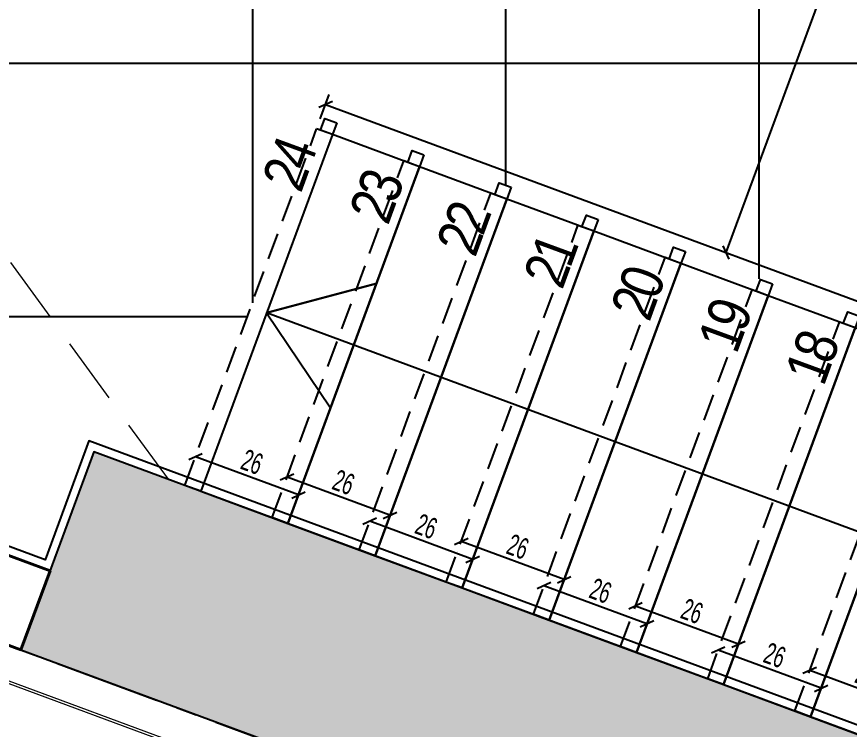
# Model space of a CAD drawing. Header units: millimetres. Extents: x 933584 to 974011, y 4545988 to 4553664.
# Drawn here: x 939112 to 939309.3, y 4550428.1 to 4550596.7 of the extents above; entities that cross this region are included whole.
import ezdxf

# ---------------------------------------------------------------- set-up
doc = ezdxf.new("R2010")
doc.units = ezdxf.units.MM
doc.header["$PDMODE"] = 35
for name, pattern in [('568_AVN_KES_01$0$HIDDEN', [0.375, 0.25, -0.125]), ('CENTER', [2, 1.25, -0.25, 0.25, -0.25]), ('HIDDEN', [9.525, 6.35, -3.175]), ('HIDDEN2', [4.7625, 3.175, -1.5875])]:
    doc.linetypes.add(name, pattern=pattern)
doc.layers.get('0').update_dxf_attribs({"color": 255})
doc.layers.get('Defpoints').update_dxf_attribs({"color": 8})
for name, color, linetype in [('0-CSX-CXS_20', 14, 'CENTER'), ('0-DMS-50', 143, 'Continuous'), ('0-EST-MEA', 10, 'Continuous'), ('0-HSL-HTC_200', 1, 'Continuous'), ('0-HSL-SLD', 252, 'Continuous'), ('0-LNS-SLN', 6, 'Continuous'), ('0-LNS-SPL', 13, '568_AVN_KES_01$0$HIDDEN'), ('0-TXT-NXS', 7, 'Continuous'), ('2-SPS-RCN', 2, 'Continuous')]:
    doc.layers.add(name, color=color, linetype=linetype)
for name, color, linetype, lineweight in [('2-SPS-IBW', 5, 'Continuous', 40), ('CM', 4, 'Continuous', 5), ('mimariKIRIS', 251, 'HIDDEN2', 0)]:
    doc.layers.add(name, color=color, linetype=linetype, lineweight=lineweight)
doc.styles.add('139_UYG_PLN$0$Dumankaya_fikirtepe_VAZIYET_PLANI$0$Standard', font='arial.ttf')
doc.styles.add('dim_romans_50', font='swissl.ttf', dxfattribs={"width": 0.6, "height": 5})
doc.dimstyles.new('ONK_dim 1_50', dxfattribs={"dimscale": 5, "dimtxt": 4, "dimasz": 0.5, "dimexe": 0.5, "dimexo": 0.5, "dimgap": 0.2, "dimtad": 1, "dimdec": 1, "dimrnd": 0.5, "dimzin": 9, "dimtxsty": 'dim_romans_50', "dimblk": 'OBLIQUE', "dimcen": 1, "dimclre": 256, "dimclrt": 256, "dimazin": 2, "dimtfac": 1, "dimtdec": 1, "dimtix": 1, "dimtmove": 2, "dimatfit": 3, "dimldrblk": 'OBLIQUE', "dimfxl": 3, "dimfxlon": 1, "dimarcsym": 0})

# ---------------------------------------------------------------- blocks, each defined once
blk = doc.blocks.new('ZVBXZDVB')
at = {"layer": '0-CSX-CXS_20', "ltscale": 20}
blk.add_lwpolyline([(933721.5, 4552054.44), (934876.25, 4551628.21)], dxfattribs=at)
blk = doc.blocks.new('xcvxcbv-flatten-1')
at = {"layer": '2-SPS-IBW'}
blk.add_lwpolyline([(934013, 4550609.59), (933993.28, 4550616.86), (933863.85, 4550794.73), (933863.85, 4550923.49), (933966.85, 4550923.49), (933966.85, 4550975.49), (933863.85, 4550975.49), (933863.85, 4550990.49), (933981.85, 4550990.49), (933981.85, 4550877.49), (933882.35, 4550877.49), (933882.35, 4550804.49), (934007.08, 4550633.09), (934019.92, 4550628.36), (934013, 4550609.59)], dxfattribs=at)
blk = doc.blocks.new('XCVBXCVBXZ-flatten-1')
at = {"layer": 'CM'}
for p, q in [((934086.89, 4553410.52), (933987.93, 4553447.05)), ((934087.1, 4553411.08), (933988.14, 4553447.61))]:
    blk.add_line(p, q, dxfattribs=at)
blk = doc.blocks.new('vbxcb')
at = {"layer": 'mimariKIRIS', "ltscale": 5}
blk.add_lwpolyline([(942590.28, 4549378.4), (942466.16, 4549548.96), (942466.16, 4549896.91)], dxfattribs=at)
blk = doc.blocks.new('fdbxcbxb')
at = {"layer": '0-LNS-SLN', "linetype": 'HIDDEN'}
blk.add_lwpolyline([(936147.2, 4550487.53), (936178.39, 4550571.95)], dxfattribs=at)
at = {"layer": '0-LNS-SLN'}
for points in [[(936182.15, 4550570.56), (936178.39, 4550571.95)], [(936150.95, 4550486.14), (936147.2, 4550487.53)]]:
    blk.add_lwpolyline(points, dxfattribs=at)
blk.add_lwpolyline([(936150.95, 4550486.14), (936171.58, 4550478.51), (936202.78, 4550562.93), (936182.15, 4550570.56)], close=True, dxfattribs=at)
blk = doc.blocks.new('DVCDSFVBDSV')
at = {"layer": '0-LNS-SLN'}
for points in [[(936187.87, 4550571.64), (936186.84, 4550568.83), (936184.02, 4550569.87), (936185.06, 4550572.68), (936187.87, 4550571.64)], [(936208.51, 4550564.01), (936207.47, 4550561.2), (936204.66, 4550562.24), (936205.7, 4550565.05), (936208.51, 4550564.01)], [(936229.15, 4550556.39), (936228.11, 4550553.57), (936225.29, 4550554.61), (936226.33, 4550557.43), (936229.15, 4550556.39)], [(936249.78, 4550548.76), (936248.74, 4550545.95), (936245.93, 4550546.99), (936246.97, 4550549.8), (936249.78, 4550548.76)], [(936270.42, 4550541.14), (936269.38, 4550538.32), (936266.56, 4550539.36), (936267.6, 4550542.18), (936270.42, 4550541.14)], [(936645.86, 4550351.22), (936171.24, 4550526.62), (936197.27, 4550533.59), (936171.24, 4550526.62), (936186.39, 4550504.15)], [(936291.05, 4550533.51), (936290.01, 4550530.7), (936287.2, 4550531.74), (936288.24, 4550534.55), (936291.05, 4550533.51)], [(936311.69, 4550525.88), (936310.65, 4550523.07), (936307.84, 4550524.11), (936308.88, 4550526.92), (936311.69, 4550525.88)]]:
    blk.add_lwpolyline(points, dxfattribs=at)
for p in [(4.69, -1.73), (25.33, -9.36), (45.96, -16.99), (66.6, -24.61), (87.23, -32.24), (107.87, -39.86), (128.51, -47.49), (149.14, -55.12)]:
    blk.add_blockref('fdbxcbxb', p)
blk = doc.blocks.new('fdvd-flatten-1')
at = {"layer": '2-SPS-RCN'}
blk.add_lwpolyline([(934652.94, 4550373.38), (934659.71, 4550423.91), (934030.31, 4550656.51), (934013, 4550609.59)], close=True, dxfattribs=at)
blk = doc.blocks.new('asdvdsv')
at = {"layer": '0-HSL-HTC_200'}
h = blk.add_hatch(dxfattribs=at)
h.set_pattern_fill('ANSI33', color=256)
h.set_pattern_definition([(45, (935301.9395, 4553293.885), (-4.490128, 4.490128), []), (45, (935306.4297, 4553293.885), (-4.490128, 4.490128), [3.175, -1.5875])])
h.paths.add_polyline_path([(939752.94, 4550210.64), (939759.71, 4550261.17), (939130.31, 4550493.76), (939113, 4550446.85)])
blk.add_blockref('fdvd-flatten-1', (5100, -162.74))
blk = doc.blocks.new('dbcxbxcbcxb')
at = {"layer": '0-HSL-SLD'}
for points in [[(941412.37, 4550832.68), (941412.37, 4550534.7)], [(941352.37, 4550672.76), (941352.37, 4550556.87)], [(941292.37, 4550655.41), (941292.37, 4550528.98)], [(941147.62, 4550585.75), (941536.12, 4550585.75)], [(941191.29, 4550525.75), (941291.18, 4550525.75)], [(941244.07, 4550465.75), (941244.5, 4550465.75)]]:
    blk.add_lwpolyline(points, dxfattribs=at)
blk = doc.blocks.new('_Oblique')
at = {"color": 0, "linetype": 'ByBlock', "lineweight": -2}
blk.add_line((-0.5, -0.5), (0.5, 0.5), dxfattribs=at)
blk = doc.blocks.new('*D1256')
at = {"layer": '0-DMS-50', "color": 0, "lineweight": -2}
blk.add_line((939324.27, 4550432.98), (939299.88, 4550442), dxfattribs=at)
at = {"layer": '0-DMS-50', "lineweight": -2}
for p, q in [((939299.01, 4550439.65), (939299.01, 4550439.65)), ((939323.4, 4550430.64), (939323.4, 4550430.64))]:
    blk.add_line(p, q, dxfattribs=at)
at = {"layer": 'Defpoints', "color": 0}
for p in [(939299.88, 4550442), (939299.88, 4550442), (939324.27, 4550432.98)]:
    blk.add_point(p, dxfattribs=at)
at = {"layer": '0-DMS-50', "color": 0, "linetype": 'ByBlock', "lineweight": -2, "xscale": 2.5, "yscale": 2.5, "zscale": 2.5}
for p, rotation in [((939299.88, 4550442), 159.718194096898), ((939324.27, 4550432.98), 339.718194096898)]:
    blk.add_blockref('_Oblique', p, dxfattribs=dict(at, rotation=rotation))
at = {"layer": '0-DMS-50', "insert": (939313.29, 4550440.77), "char_height": 5, "attachment_point": 5, "rotation": 339.7182, "style": 'dim_romans_50'}
blk.add_mtext('26', dxfattribs=at)
blk = doc.blocks.new('*D1257')
at = {"layer": '0-DMS-50', "color": 0, "lineweight": -2}
blk.add_line((939302.59, 4550437.79), (939278.2, 4550446.81), dxfattribs=at)
at = {"layer": '0-DMS-50', "lineweight": -2}
for p, q in [((939277.34, 4550444.46), (939277.34, 4550444.46)), ((939301.73, 4550435.45), (939301.73, 4550435.45))]:
    blk.add_line(p, q, dxfattribs=at)
at = {"layer": 'Defpoints', "color": 0}
for p in [(939278.2, 4550446.81), (939278.2, 4550446.81), (939302.59, 4550437.79)]:
    blk.add_point(p, dxfattribs=at)
at = {"layer": '0-DMS-50', "color": 0, "linetype": 'ByBlock', "lineweight": -2, "xscale": 2.5, "yscale": 2.5, "zscale": 2.5}
for p, rotation in [((939278.2, 4550446.81), 159.718194379561), ((939302.59, 4550437.79), 339.718194379561)]:
    blk.add_blockref('_Oblique', p, dxfattribs=dict(at, rotation=rotation))
at = {"layer": '0-DMS-50', "insert": (939291.61, 4550445.58), "char_height": 5, "attachment_point": 5, "rotation": 339.7182, "style": 'dim_romans_50'}
blk.add_mtext('26', dxfattribs=at)
blk = doc.blocks.new('*D1258')
at = {"layer": '0-DMS-50', "color": 0, "lineweight": -2}
blk.add_line((939283, 4550448.23), (939258.61, 4550457.25), dxfattribs=at)
at = {"layer": '0-DMS-50', "lineweight": -2}
for p, q in [((939257.74, 4550454.9), (939257.74, 4550454.9)), ((939282.13, 4550445.89), (939282.13, 4550445.89))]:
    blk.add_line(p, q, dxfattribs=at)
at = {"layer": 'Defpoints', "color": 0}
for p in [(939258.61, 4550457.25), (939258.61, 4550457.25), (939283, 4550448.23)]:
    blk.add_point(p, dxfattribs=at)
at = {"layer": '0-DMS-50', "color": 0, "linetype": 'ByBlock', "lineweight": -2, "xscale": 2.5, "yscale": 2.5, "zscale": 2.5}
for p, rotation in [((939258.61, 4550457.25), 159.718194096898), ((939283, 4550448.23), 339.718194096898)]:
    blk.add_blockref('_Oblique', p, dxfattribs=dict(at, rotation=rotation))
at = {"layer": '0-DMS-50', "insert": (939272.01, 4550456.02), "char_height": 5, "attachment_point": 5, "rotation": 339.7182, "style": 'dim_romans_50'}
blk.add_mtext('26', dxfattribs=at)
blk = doc.blocks.new('*D1259')
at = {"layer": '0-DMS-50', "color": 0, "lineweight": -2}
blk.add_line((939261.32, 4550453.05), (939236.93, 4550462.06), dxfattribs=at)
at = {"layer": '0-DMS-50', "lineweight": -2}
for p, q in [((939236.07, 4550459.71), (939236.07, 4550459.71)), ((939260.45, 4550450.7), (939260.45, 4550450.7))]:
    blk.add_line(p, q, dxfattribs=at)
at = {"layer": 'Defpoints', "color": 0}
for p in [(939236.93, 4550462.06), (939236.93, 4550462.06), (939261.32, 4550453.05)]:
    blk.add_point(p, dxfattribs=at)
at = {"layer": '0-DMS-50', "color": 0, "linetype": 'ByBlock', "lineweight": -2, "xscale": 2.5, "yscale": 2.5, "zscale": 2.5}
for p, rotation in [((939236.93, 4550462.06), 159.718194379561), ((939261.32, 4550453.05), 339.718194379561)]:
    blk.add_blockref('_Oblique', p, dxfattribs=dict(at, rotation=rotation))
at = {"layer": '0-DMS-50', "insert": (939250.34, 4550460.84), "char_height": 5, "attachment_point": 5, "rotation": 339.7182, "style": 'dim_romans_50'}
blk.add_mtext('26', dxfattribs=at)
blk = doc.blocks.new('*D1260')
at = {"layer": '0-DMS-50', "color": 0, "lineweight": -2}
blk.add_line((939241.72, 4550463.49), (939217.34, 4550472.5), dxfattribs=at)
at = {"layer": '0-DMS-50', "lineweight": -2}
for p, q in [((939216.47, 4550470.15), (939216.47, 4550470.15)), ((939240.86, 4550461.14), (939240.86, 4550461.14))]:
    blk.add_line(p, q, dxfattribs=at)
at = {"layer": 'Defpoints', "color": 0}
for p in [(939217.34, 4550472.5), (939217.34, 4550472.5), (939241.72, 4550463.49)]:
    blk.add_point(p, dxfattribs=at)
at = {"layer": '0-DMS-50', "color": 0, "linetype": 'ByBlock', "lineweight": -2, "xscale": 2.5, "yscale": 2.5, "zscale": 2.5}
for p, rotation in [((939217.34, 4550472.5), 159.718194096898), ((939241.72, 4550463.49), 339.718194096898)]:
    blk.add_blockref('_Oblique', p, dxfattribs=dict(at, rotation=rotation))
at = {"layer": '0-DMS-50', "insert": (939230.74, 4550471.28), "char_height": 5, "attachment_point": 5, "rotation": 339.7182, "style": 'dim_romans_50'}
blk.add_mtext('26', dxfattribs=at)
blk = doc.blocks.new('*D1261')
at = {"layer": '0-DMS-50', "color": 0, "lineweight": -2}
blk.add_line((939220.05, 4550468.3), (939195.66, 4550477.31), dxfattribs=at)
at = {"layer": '0-DMS-50', "lineweight": -2}
for p, q in [((939194.79, 4550474.97), (939194.79, 4550474.97)), ((939219.18, 4550465.95), (939219.18, 4550465.95))]:
    blk.add_line(p, q, dxfattribs=at)
at = {"layer": 'Defpoints', "color": 0}
for p in [(939195.66, 4550477.31), (939195.66, 4550477.31), (939220.05, 4550468.3)]:
    blk.add_point(p, dxfattribs=at)
at = {"layer": '0-DMS-50', "color": 0, "linetype": 'ByBlock', "lineweight": -2, "xscale": 2.5, "yscale": 2.5, "zscale": 2.5}
for p, rotation in [((939195.66, 4550477.31), 159.718194379561), ((939220.05, 4550468.3), 339.718194379561)]:
    blk.add_blockref('_Oblique', p, dxfattribs=dict(at, rotation=rotation))
at = {"layer": '0-DMS-50', "insert": (939209.07, 4550476.09), "char_height": 5, "attachment_point": 5, "rotation": 339.7182, "style": 'dim_romans_50'}
blk.add_mtext('26', dxfattribs=at)
blk = doc.blocks.new('*D1262')
at = {"layer": '0-DMS-50', "color": 0, "lineweight": -2}
blk.add_line((939200.45, 4550478.74), (939176.06, 4550487.75), dxfattribs=at)
at = {"layer": '0-DMS-50', "lineweight": -2}
for p, q in [((939175.2, 4550485.41), (939175.2, 4550485.41)), ((939199.59, 4550476.39), (939199.59, 4550476.39))]:
    blk.add_line(p, q, dxfattribs=at)
at = {"layer": 'Defpoints', "color": 0}
for p in [(939176.06, 4550487.75), (939176.06, 4550487.75), (939200.45, 4550478.74)]:
    blk.add_point(p, dxfattribs=at)
at = {"layer": '0-DMS-50', "color": 0, "linetype": 'ByBlock', "lineweight": -2, "xscale": 2.5, "yscale": 2.5, "zscale": 2.5}
for p, rotation in [((939176.06, 4550487.75), 159.718194096898), ((939200.45, 4550478.74), 339.718194096898)]:
    blk.add_blockref('_Oblique', p, dxfattribs=dict(at, rotation=rotation))
at = {"layer": '0-DMS-50', "insert": (939189.47, 4550486.53), "char_height": 5, "attachment_point": 5, "rotation": 339.7182, "style": 'dim_romans_50'}
blk.add_mtext('26', dxfattribs=at)
blk = doc.blocks.new('*D1263')
at = {"layer": '0-DMS-50', "color": 0, "lineweight": -2}
blk.add_line((939178.78, 4550483.55), (939154.39, 4550492.56), dxfattribs=at)
at = {"layer": '0-DMS-50', "lineweight": -2}
for p, q in [((939153.52, 4550490.22), (939153.52, 4550490.22)), ((939177.91, 4550481.21), (939177.91, 4550481.21))]:
    blk.add_line(p, q, dxfattribs=at)
at = {"layer": 'Defpoints', "color": 0}
for p in [(939154.39, 4550492.56), (939154.39, 4550492.56), (939178.78, 4550483.55)]:
    blk.add_point(p, dxfattribs=at)
at = {"layer": '0-DMS-50', "color": 0, "linetype": 'ByBlock', "lineweight": -2, "xscale": 2.5, "yscale": 2.5, "zscale": 2.5}
for p, rotation in [((939154.39, 4550492.56), 159.718194379561), ((939178.78, 4550483.55), 339.718194379561)]:
    blk.add_blockref('_Oblique', p, dxfattribs=dict(at, rotation=rotation))
at = {"layer": '0-DMS-50', "insert": (939167.79, 4550491.34), "char_height": 5, "attachment_point": 5, "rotation": 339.7182, "style": 'dim_romans_50'}
blk.add_mtext('26', dxfattribs=at)
blk = doc.blocks.new('*D1268')
at = {"layer": '0-DMS-50', "lineweight": -2}
for p, q in [((939183.95, 4550572.56), (939186.07, 4550578.3)), ((939662.33, 4550395.77), (939664.45, 4550401.52))]:
    blk.add_line(p, q, dxfattribs=at)
at = {"layer": '0-DMS-50', "color": 0, "lineweight": -2}
blk.add_line((939185.21, 4550575.96), (939663.59, 4550399.17), dxfattribs=at)
at = {"layer": 'Defpoints', "color": 0}
for p in [(939183.08, 4550570.21), (939663.59, 4550399.17), (939661.46, 4550393.43)]:
    blk.add_point(p, dxfattribs=at)
at = {"layer": '0-DMS-50', "color": 0, "linetype": 'ByBlock', "lineweight": -2, "xscale": 2.5, "yscale": 2.5, "zscale": 2.5}
for p, rotation in [((939185.21, 4550575.96), 159.7181943794386), ((939663.59, 4550399.17), 339.7181943794386)]:
    blk.add_blockref('_Oblique', p, dxfattribs=dict(at, rotation=rotation))
at = {"layer": '0-DMS-50', "insert": (939425.61, 4550490.85), "char_height": 5, "attachment_point": 5, "rotation": 339.7182, "style": 'dim_romans_50'}
blk.add_mtext('510', dxfattribs=at)
blk = doc.blocks.new('*D1281')
at = {"layer": '0-DMS-50', "color": 0, "lineweight": -2}
blk.add_line((939379.22, 4550809.4), (939280, 4550540.93), dxfattribs=at)
at = {"layer": '0-DMS-50', "lineweight": -2}
for p, q in [((939381.56, 4550808.53), (939381.56, 4550808.53)), ((939282.35, 4550540.06), (939282.35, 4550540.06))]:
    blk.add_line(p, q, dxfattribs=at)
at = {"layer": 'Defpoints', "color": 0}
for p in [(939379.22, 4550809.4), (939280, 4550540.93), (939280, 4550540.93)]:
    blk.add_point(p, dxfattribs=at)
at = {"layer": '0-DMS-50', "color": 0, "linetype": 'ByBlock', "lineweight": -2, "xscale": 2.5, "yscale": 2.5, "zscale": 2.5}
for p, rotation in [((939379.22, 4550809.4), 69.71819437943527), ((939280, 4550540.93), 249.7181943794353)]:
    blk.add_blockref('_Oblique', p, dxfattribs=dict(at, rotation=rotation))
at = {"layer": '0-DMS-50', "insert": (939326.33, 4550676.37), "char_height": 5, "attachment_point": 5, "rotation": 69.7182, "style": 'dim_romans_50'}
blk.add_mtext('286', dxfattribs=at)

msp = doc.modelspace()

# ---------------------------------------------------------------- linework, layer by layer
at = {"layer": '0-LNS-SPL', "linetype": 'ByBlock', "ltscale": 0.5}
msp.add_lwpolyline([(939767.85, 4550294.61), (939696.85, 4550294.61), (939696.85, 4550286.53), (939129.13, 4550496.33), (939118.74, 4550468.18), (939108.34, 4550472.02), (938984.35, 4550642.4), (938984.35, 4550712.75), (939083.85, 4550712.75), (939083.85, 4550829.75), (938961.85, 4550829.75), (938961.85, 4550826.35)], dxfattribs=at)

# ---------------------------------------------------------------- block references
for name, p in [('XCVBXCVBXZ-flatten-1', (5100, -3000)), ('xcvxcbv-flatten-1', (5100, -162.74)), ('asdvdsv', (0, 0)), ('vbxcb', (-3442.31, 1108.84)), ('dbcxbxcbcxb', (-2124.52, 0))]:
    msp.add_blockref(name, p)
at = {"layer": '0-EST-MEA'}
msp.add_blockref('DVCDSFVBDSV', (3000, 0), dxfattribs=at)
at = {"layer": '0-LNS-SLN'}
msp.add_blockref('ZVBXZDVB', (5100, -1500), dxfattribs=at)

# ---------------------------------------------------------------- texts
at = {"layer": '0-TXT-NXS', "char_height": 10, "attachment_point": 3, "rotation": 69.8726, "style": '139_UYG_PLN$0$Dumankaya_fikirtepe_VAZIYET_PLANI$0$Standard'}
for s, insert in [('{\\T0.8;\\fArial Narrow|b0|i0|c162|p34;24}', (939173.68, 4550568.38, 1.23)), ('{\\T0.8;\\fArial Narrow|b0|i0|c162|p34;23}', (939194.31, 4550560.75, 1.23)), ('{\\T0.8;\\fArial Narrow|b0|i0|c162|p34;22}', (939214.95, 4550553.13, 1.23)), ('{\\T0.8;\\fArial Narrow|b0|i0|c162|p34;21}', (939235.58, 4550545.5, 1.23)), ('{\\T0.8;\\fArial Narrow|b0|i0|c162|p34;20}', (939256.22, 4550537.87, 1.23)), ('{\\T0.8;\\fArial Narrow|b0|i0|c162|p34;19}', (939276.86, 4550530.25, 1.23)), ('{\\T0.8;\\fArial Narrow|b0|i0|c162|p34;18}', (939297.49, 4550522.62, 1.23))]:
    msp.add_mtext_dynamic_manual_height_columns(s, width=10, gutter_width=12.5, heights=[0], dxfattribs=dict(at, insert=insert))

# ---------------------------------------------------------------- dimensions: what is measured, and where the dimension line sits
at = {"layer": '0-DMS-50'}
for p1, p2, distance, picture, middle in [((939379.22, 4550809.4), (939280, 4550540.93), 0, '*D1281', (939326.33, 4550676.37)), ((939183.08, 4550570.21), (939661.46, 4550393.43), 6.13, '*D1268', (939425.61, 4550490.85)), ((939178.78, 4550483.55), (939154.39, 4550492.56), 0, '*D1263', (939167.79, 4550491.34)), ((939200.45, 4550478.74), (939176.06, 4550487.75), 0, '*D1262', (939189.47, 4550486.53)), ((939220.05, 4550468.3), (939195.66, 4550477.31), 0, '*D1261', (939209.07, 4550476.09)), ((939241.72, 4550463.49), (939217.34, 4550472.5), 0, '*D1260', (939230.74, 4550471.28)), ((939261.32, 4550453.05), (939236.93, 4550462.06), 0, '*D1259', (939250.34, 4550460.84)), ((939283, 4550448.23), (939258.61, 4550457.25), 0, '*D1258', (939272.01, 4550456.02)), ((939302.59, 4550437.79), (939278.2, 4550446.81), 0, '*D1257', (939291.61, 4550445.58)), ((939324.27, 4550432.98), (939299.88, 4550442), 0, '*D1256', (939313.29, 4550440.77))]:
    dim = msp.add_aligned_dim(p1=p1, p2=p2, distance=distance, dimstyle='ONK_dim 1_50', dxfattribs=at)
    dim.commit()
    dim.dimension.update_dxf_attribs({"geometry": picture, "text_midpoint": middle})

doc.saveas('drawing.dxf')
